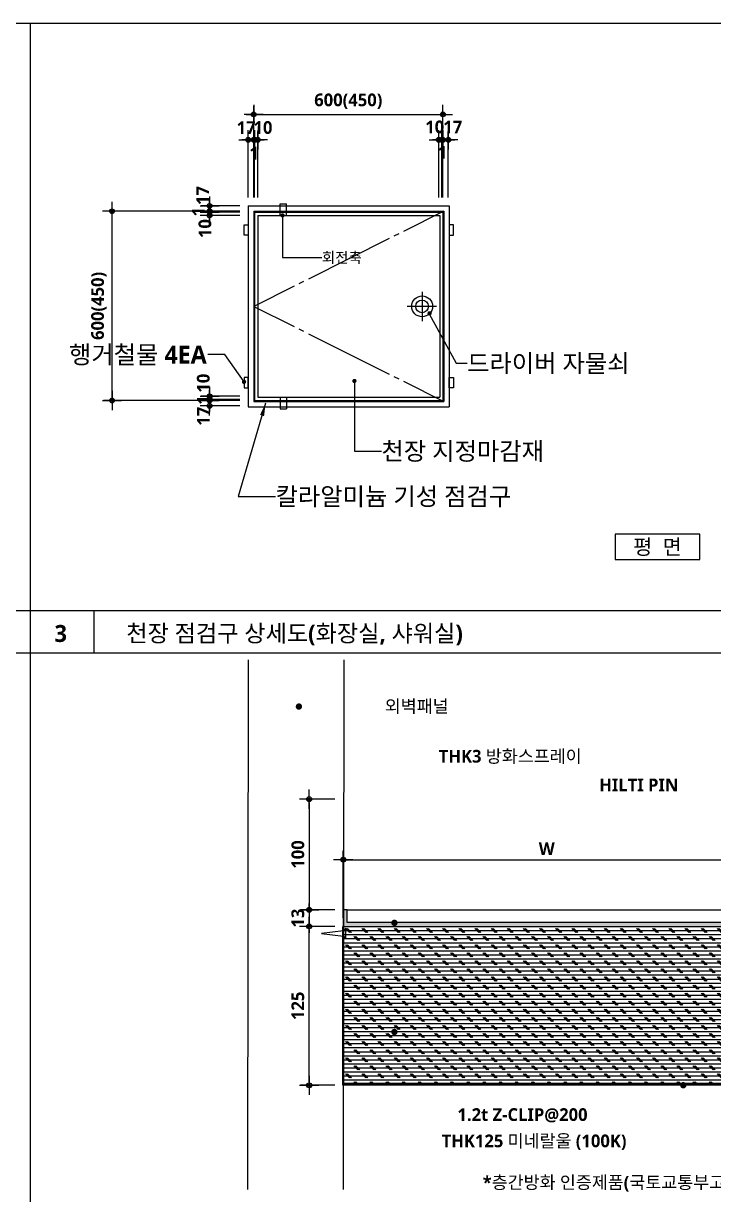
# Model space of a CAD drawing. Header units: millimetres. Extents: x 200 to 163856, y 0 to 163394.
# Drawn here: x 20532 to 22159, y 2977 to 5740 of the extents above; entities that cross this region are included whole.
import ezdxf
from ezdxf.enums import TextEntityAlignment as Align

# ---------------------------------------------------------------- set-up
doc = ezdxf.new("R2010")
doc.units = ezdxf.units.MM
doc.header["$LTSCALE"] = 10
doc.layers.get('DEFPOINTS').update_dxf_attribs({"color": 181})
for name, color, linetype in [('1', 3, 'Continuous'), ('2DIM', 2, 'Continuous'), ('2FIN', 6, 'Continuous'), ('3', 3, 'Continuous'), ('7ELE', 7, 'Continuous'), ('A-ANNO-GRA1', 7, 'Continuous'), ('A-ANNO-LEAD', 4, 'Continuous'), ('A-ANNO-TEXT010', 7, 'Continuous'), ('A-ANNO-TEXT1', 7, 'Continuous'), ('A-FIN3', 8, 'Continuous'), ('A-ST-AXIS-DIM', 7, 'Continuous'), ('ALM', 4, 'Continuous'), ('AL몰딩', 4, 'Continuous'), ('ANNO-TEXT010', 7, 'Continuous'), ('DIM', 4, 'Continuous'), ('DOOR', 4, 'Continuous'), ('ELE', 8, 'Continuous'), ('ELE3', 8, 'Continuous'), ('FIN', 6, 'Continuous'), ('T', 3, 'Continuous'), ('VOID', 5, 'Continuous')]:
    doc.layers.add(name, color=color, linetype=linetype)
doc.styles.add('2020음성 1차', font='')
doc.styles.get('2020음성 1차').set_extended_font_data('NanumGothic', bold=True)
doc.dimstyles.new('NDIM10', dxfattribs={"dimscale": 10, "dimtxt": 3, "dimasz": 0.75, "dimexe": 2, "dimexo": 2, "dimgap": 1, "dimtad": 1, "dimdec": 1, "dimdsep": 46, "dimtxsty": '2020음성 1차', "dimblk": 'Z_DOT', "dimcen": 3, "dimdle": 3, "dimclrd": 256, "dimclre": 256, "dimclrt": 3, "dimadec": 0, "dimazin": 0, "dimtfac": 1, "dimtdec": 1, "dimtix": 1, "dimtmove": 2, "dimatfit": 3, "dimfxl": 1, "dimtolj": 1, "dimtzin": 0, "dimlwd": -1, "dimlwe": -1, "dimarcsym": 0})

# ---------------------------------------------------------------- blocks, each defined once
blk = doc.blocks.new('Z_DOT')
at = {"layer": 'DIM', "color": 0}
for p, q in [((-3, 0), (3, 0)), ((0, -3), (0, 3))]:
    blk.add_line(p, q, dxfattribs=at)
for radius in [0.75, 0.375]:
    blk.add_circle((0, 0), radius, dxfattribs=at)
blk = doc.blocks.new('*D6834')
at = {"layer": 'A-ST-AXIS-DIM'}
for p, q in [((21074.6, 5329.5), (21074.6, 5545.4)), ((21520.8, 5329.5), (21520.8, 5545.4)), ((21082.1, 5525.4), (21513.3, 5525.4))]:
    blk.add_line(p, q, dxfattribs=at)
at = {"layer": 'DEFPOINTS', "color": 0}
for p in [(21520.8, 5525.4), (21074.6, 5309.5), (21520.8, 5309.5)]:
    blk.add_point(p, dxfattribs=at)
at = {"layer": 'A-ST-AXIS-DIM', "linetype": 'ByBlock', "xscale": 7.5, "yscale": 7.5, "zscale": 7.5, "rotation": 180.0000000000009}
blk.add_blockref('Z_DOT', (21074.6, 5525.4), dxfattribs=at)
at = {"layer": 'A-ST-AXIS-DIM', "linetype": 'ByBlock', "xscale": 7.5, "yscale": 7.5, "zscale": 7.5}
blk.add_blockref('Z_DOT', (21520.8, 5525.4), dxfattribs=at)
at = {"layer": 'A-ST-AXIS-DIM', "color": 3, "insert": (21297.7, 5556.3), "char_height": 30, "attachment_point": 5, "style": '2020음성 1차'}
blk.add_mtext('\\A1;600(450)', dxfattribs=at)
blk = doc.blocks.new('*D6835')
at = {"layer": 'A-ST-AXIS-DIM'}
for p, q in [((21076.8, 5329.5), (21076.8, 5485.4)), ((21084.3, 5329.5), (21084.3, 5485.4)), ((21069.3, 5465.4), (21061.8, 5465.4)), ((21076.8, 5465.4), (21084.3, 5465.4)), ((21091.8, 5465.4), (21099.3, 5465.4))]:
    blk.add_line(p, q, dxfattribs=at)
at = {"layer": 'DEFPOINTS', "color": 0}
for p in [(21084.3, 5465.4), (21076.8, 5309.5), (21084.3, 5309.5)]:
    blk.add_point(p, dxfattribs=at)
at = {"layer": 'A-ST-AXIS-DIM', "linetype": 'ByBlock', "xscale": 7.5, "yscale": 7.5, "zscale": 7.5}
blk.add_blockref('Z_DOT', (21076.8, 5465.4), dxfattribs=at)
at = {"layer": 'A-ST-AXIS-DIM', "linetype": 'ByBlock', "xscale": 7.5, "yscale": 7.5, "zscale": 7.5, "rotation": 180}
blk.add_blockref('Z_DOT', (21084.3, 5465.4), dxfattribs=at)
at = {"layer": 'A-ST-AXIS-DIM', "color": 3, "insert": (21096.5, 5494.3), "char_height": 30, "attachment_point": 5, "style": '2020음성 1차'}
blk.add_mtext('\\A1;10', dxfattribs=at)
blk = doc.blocks.new('*D6836')
at = {"layer": 'A-ST-AXIS-DIM'}
for p, q in [((21074.6, 5329.5), (21074.6, 5485.4)), ((21076.8, 5329.5), (21076.8, 5485.4)), ((21067.1, 5465.4), (21059.6, 5465.4)), ((21074.6, 5465.4), (21076.8, 5465.4)), ((21084.3, 5465.4), (21091.8, 5465.4))]:
    blk.add_line(p, q, dxfattribs=at)
at = {"layer": 'DEFPOINTS', "color": 0}
for p in [(21076.8, 5465.4), (21074.6, 5309.5), (21076.8, 5309.5)]:
    blk.add_point(p, dxfattribs=at)
at = {"layer": 'A-ST-AXIS-DIM', "linetype": 'ByBlock', "xscale": 7.5, "yscale": 7.5, "zscale": 7.5}
for p, rotation in [((21074.6, 5465.4), 1.852807392086982e-10), ((21076.8, 5465.4), 180.0000000001853)]:
    blk.add_blockref('Z_DOT', p, dxfattribs=dict(at, rotation=rotation))
at = {"layer": 'A-ST-AXIS-DIM', "color": 3, "insert": (21075.7, 5433.9), "char_height": 30, "attachment_point": 5, "style": '2020음성 1차'}
blk.add_mtext('\\A1;1', dxfattribs=at)
blk = doc.blocks.new('*D6837')
at = {"layer": 'A-ST-AXIS-DIM'}
for p, q in [((21061.8, 5329.5), (21061.8, 5485.4)), ((21074.6, 5329.5), (21074.6, 5485.4)), ((21054.3, 5465.4), (21046.8, 5465.4)), ((21061.8, 5465.4), (21074.6, 5465.4)), ((21082.1, 5465.4), (21089.6, 5465.4))]:
    blk.add_line(p, q, dxfattribs=at)
at = {"layer": 'DEFPOINTS', "color": 0}
for p in [(21074.6, 5465.4), (21061.8, 5309.5), (21074.6, 5309.5)]:
    blk.add_point(p, dxfattribs=at)
at = {"layer": 'A-ST-AXIS-DIM', "linetype": 'ByBlock', "xscale": 7.5, "yscale": 7.5, "zscale": 7.5}
blk.add_blockref('Z_DOT', (21061.8, 5465.4), dxfattribs=at)
at = {"layer": 'A-ST-AXIS-DIM', "linetype": 'ByBlock', "xscale": 7.5, "yscale": 7.5, "zscale": 7.5, "rotation": 180}
blk.add_blockref('Z_DOT', (21074.6, 5465.4), dxfattribs=at)
at = {"layer": 'A-ST-AXIS-DIM', "color": 3, "insert": (21056.8, 5494.3), "char_height": 30, "attachment_point": 5, "style": '2020음성 1차'}
blk.add_mtext('\\A1;17', dxfattribs=at)
blk = doc.blocks.new('*D6838')
at = {"layer": 'A-ST-AXIS-DIM'}
for p, q in [((21511.1, 5329.5), (21511.1, 5485.4)), ((21518.6, 5329.5), (21518.6, 5485.4)), ((21503.6, 5465.4), (21496.1, 5465.4)), ((21518.6, 5465.4), (21511.1, 5465.4)), ((21526.1, 5465.4), (21533.6, 5465.4))]:
    blk.add_line(p, q, dxfattribs=at)
at = {"layer": 'DEFPOINTS', "color": 0}
for p in [(21511.1, 5465.4), (21511.1, 5309.5), (21518.6, 5309.5)]:
    blk.add_point(p, dxfattribs=at)
at = {"layer": 'A-ST-AXIS-DIM', "linetype": 'ByBlock', "xscale": 7.5, "yscale": 7.5, "zscale": 7.5}
blk.add_blockref('Z_DOT', (21511.1, 5465.4), dxfattribs=at)
at = {"layer": 'A-ST-AXIS-DIM', "linetype": 'ByBlock', "xscale": 7.5, "yscale": 7.5, "zscale": 7.5, "rotation": 180}
blk.add_blockref('Z_DOT', (21518.6, 5465.4), dxfattribs=at)
at = {"layer": 'A-ST-AXIS-DIM', "color": 3, "insert": (21501.5, 5495.7), "char_height": 30, "attachment_point": 5, "style": '2020음성 1차'}
blk.add_mtext('\\A1;10', dxfattribs=at)
blk = doc.blocks.new('*D6839')
at = {"layer": 'A-ST-AXIS-DIM'}
for p, q in [((21518.6, 5329.5), (21518.6, 5485.4)), ((21520.8, 5329.5), (21520.8, 5485.4)), ((21511.1, 5465.4), (21503.6, 5465.4)), ((21520.8, 5465.4), (21518.6, 5465.4)), ((21528.3, 5465.4), (21535.8, 5465.4))]:
    blk.add_line(p, q, dxfattribs=at)
at = {"layer": 'DEFPOINTS', "color": 0}
for p in [(21518.6, 5465.4), (21518.6, 5309.5), (21520.8, 5309.5)]:
    blk.add_point(p, dxfattribs=at)
at = {"layer": 'A-ST-AXIS-DIM', "linetype": 'ByBlock', "xscale": 7.5, "yscale": 7.5, "zscale": 7.5}
for p, rotation in [((21518.6, 5465.4), 359.9999999998147), ((21520.8, 5465.4), 179.9999999998147)]:
    blk.add_blockref('Z_DOT', p, dxfattribs=dict(at, rotation=rotation))
at = {"layer": 'A-ST-AXIS-DIM', "color": 3, "insert": (21519.7, 5436), "char_height": 30, "attachment_point": 5, "style": '2020음성 1차'}
blk.add_mtext('\\A1;1', dxfattribs=at)
blk = doc.blocks.new('*D6840')
at = {"layer": 'A-ST-AXIS-DIM'}
for p, q in [((21520.8, 5329.5), (21520.8, 5485.4)), ((21533.6, 5329.5), (21533.6, 5485.4)), ((21513.3, 5465.4), (21505.8, 5465.4)), ((21533.6, 5465.4), (21520.8, 5465.4)), ((21541.1, 5465.4), (21548.6, 5465.4))]:
    blk.add_line(p, q, dxfattribs=at)
at = {"layer": 'DEFPOINTS', "color": 0}
for p in [(21520.8, 5465.4), (21520.8, 5309.5), (21533.6, 5309.5)]:
    blk.add_point(p, dxfattribs=at)
at = {"layer": 'A-ST-AXIS-DIM', "linetype": 'ByBlock', "xscale": 7.5, "yscale": 7.5, "zscale": 7.5}
blk.add_blockref('Z_DOT', (21520.8, 5465.4), dxfattribs=at)
at = {"layer": 'A-ST-AXIS-DIM', "linetype": 'ByBlock', "xscale": 7.5, "yscale": 7.5, "zscale": 7.5, "rotation": 180}
blk.add_blockref('Z_DOT', (21533.6, 5465.4), dxfattribs=at)
at = {"layer": 'A-ST-AXIS-DIM', "color": 3, "insert": (21544, 5495.7), "char_height": 30, "attachment_point": 5, "style": '2020음성 1차'}
blk.add_mtext('\\A1;17', dxfattribs=at)
blk = doc.blocks.new('*D6841')
at = {"layer": 'A-ST-AXIS-DIM'}
for p, q in [((21041.8, 5296.8), (20720.6, 5296.8)), ((20740.6, 4858), (20740.6, 5289.3)), ((21041.8, 4850.5), (20720.6, 4850.5))]:
    blk.add_line(p, q, dxfattribs=at)
at = {"layer": 'DEFPOINTS', "color": 0}
for p in [(20740.6, 5296.8), (21061.8, 5296.8), (21061.8, 4850.5)]:
    blk.add_point(p, dxfattribs=at)
at = {"layer": 'A-ST-AXIS-DIM', "linetype": 'ByBlock', "xscale": 7.5, "yscale": 7.5, "zscale": 7.5}
for p, rotation in [((20740.6, 5296.8), 90), ((20740.6, 4850.5), 270)]:
    blk.add_blockref('Z_DOT', p, dxfattribs=dict(at, rotation=rotation))
at = {"layer": 'A-ST-AXIS-DIM', "color": 3, "insert": (20709.8, 5073.6), "char_height": 30, "attachment_point": 5, "rotation": 90, "style": '2020음성 1차'}
blk.add_mtext('\\A1;600(450)', dxfattribs=at)
blk = doc.blocks.new('*D6842')
at = {"layer": 'A-ST-AXIS-DIM'}
for p, q in [((20970.6, 4867.8), (20970.6, 4875.3)), ((21041.8, 4860.3), (20950.6, 4860.3)), ((21041.8, 4852.8), (20950.6, 4852.8)), ((20970.6, 4852.8), (20970.6, 4860.3)), ((20970.6, 4845.3), (20970.6, 4837.8))]:
    blk.add_line(p, q, dxfattribs=at)
at = {"layer": 'DEFPOINTS', "color": 0}
for p in [(20970.6, 4860.3), (21061.8, 4860.3), (21061.8, 4852.8)]:
    blk.add_point(p, dxfattribs=at)
at = {"layer": 'A-ST-AXIS-DIM', "linetype": 'ByBlock', "xscale": 7.5, "yscale": 7.5, "zscale": 7.5}
for p, rotation in [((20970.6, 4860.3), 270), ((20970.6, 4852.8), 90)]:
    blk.add_blockref('Z_DOT', p, dxfattribs=dict(at, rotation=rotation))
at = {"layer": 'A-ST-AXIS-DIM', "color": 3, "insert": (20955.9, 4891.3), "char_height": 30, "attachment_point": 5, "rotation": 90, "style": '2020음성 1차'}
blk.add_mtext('\\A1;10', dxfattribs=at)
blk = doc.blocks.new('*D6843')
at = {"layer": 'A-ST-AXIS-DIM'}
for p, q in [((20970.6, 4860.3), (20970.6, 4867.8)), ((21041.8, 4852.8), (20950.6, 4852.8)), ((21041.8, 4850.5), (20950.6, 4850.5)), ((20970.6, 4850.5), (20970.6, 4852.8)), ((20970.6, 4843), (20970.6, 4835.5))]:
    blk.add_line(p, q, dxfattribs=at)
at = {"layer": 'DEFPOINTS', "color": 0}
for p in [(20970.6, 4852.8), (21061.8, 4852.8), (21061.8, 4850.5)]:
    blk.add_point(p, dxfattribs=at)
at = {"layer": 'A-ST-AXIS-DIM', "linetype": 'ByBlock', "xscale": 7.5, "yscale": 7.5, "zscale": 7.5}
for p, rotation in [((20970.6, 4852.8), 270), ((20970.6, 4850.5), 90)]:
    blk.add_blockref('Z_DOT', p, dxfattribs=dict(at, rotation=rotation))
at = {"layer": 'A-ST-AXIS-DIM', "color": 3, "insert": (20956.1, 4851.6), "char_height": 30, "attachment_point": 5, "rotation": 90, "style": '2020음성 1차'}
blk.add_mtext('\\A1;1', dxfattribs=at)
blk = doc.blocks.new('*D6844')
at = {"layer": 'A-ST-AXIS-DIM'}
for p, q in [((20970.6, 4858), (20970.6, 4865.5)), ((21041.8, 4850.5), (20950.6, 4850.5)), ((21041.8, 4837.8), (20950.6, 4837.8)), ((20970.6, 4837.8), (20970.6, 4850.5)), ((20970.6, 4830.3), (20970.6, 4822.8))]:
    blk.add_line(p, q, dxfattribs=at)
at = {"layer": 'DEFPOINTS', "color": 0}
for p in [(20970.6, 4850.5), (21061.8, 4850.5), (21061.8, 4837.8)]:
    blk.add_point(p, dxfattribs=at)
at = {"layer": 'A-ST-AXIS-DIM', "linetype": 'ByBlock', "xscale": 7.5, "yscale": 7.5, "zscale": 7.5}
for p, rotation in [((20970.6, 4850.5), 270), ((20970.6, 4837.8), 90)]:
    blk.add_blockref('Z_DOT', p, dxfattribs=dict(at, rotation=rotation))
at = {"layer": 'A-ST-AXIS-DIM', "color": 3, "insert": (20955.9, 4813.3), "char_height": 30, "attachment_point": 5, "rotation": 90, "style": '2020음성 1차'}
blk.add_mtext('\\A1;17', dxfattribs=at)
blk = doc.blocks.new('*D6845')
at = {"layer": 'A-ST-AXIS-DIM'}
for p, q in [((20970.6, 5302), (20970.6, 5309.5)), ((21041.8, 5294.5), (20950.6, 5294.5)), ((21041.8, 5287), (20950.6, 5287)), ((20970.6, 5294.5), (20970.6, 5287)), ((20970.6, 5279.5), (20970.6, 5272))]:
    blk.add_line(p, q, dxfattribs=at)
at = {"layer": 'DEFPOINTS', "color": 0}
for p in [(20970.6, 5287), (21061.8, 5294.5), (21061.8, 5287)]:
    blk.add_point(p, dxfattribs=at)
at = {"layer": 'A-ST-AXIS-DIM', "linetype": 'ByBlock', "xscale": 7.5, "yscale": 7.5, "zscale": 7.5}
for p, rotation in [((20970.6, 5294.5), 270), ((20970.6, 5287), 90)]:
    blk.add_blockref('Z_DOT', p, dxfattribs=dict(at, rotation=rotation))
at = {"layer": 'A-ST-AXIS-DIM', "color": 3, "insert": (20959.8, 5256), "char_height": 30, "attachment_point": 5, "rotation": 90, "style": '2020음성 1차'}
blk.add_mtext('\\A1;10', dxfattribs=at)
blk = doc.blocks.new('*D6846')
at = {"layer": 'A-ST-AXIS-DIM'}
for p, q in [((20970.6, 5304.3), (20970.6, 5311.8)), ((21041.8, 5296.8), (20950.6, 5296.8)), ((21041.8, 5294.5), (20950.6, 5294.5)), ((20970.6, 5296.8), (20970.6, 5294.5)), ((20970.6, 5287), (20970.6, 5279.5))]:
    blk.add_line(p, q, dxfattribs=at)
at = {"layer": 'DEFPOINTS', "color": 0}
for p in [(20970.6, 5294.5), (21061.8, 5296.8), (21061.8, 5294.5)]:
    blk.add_point(p, dxfattribs=at)
at = {"layer": 'A-ST-AXIS-DIM', "linetype": 'ByBlock', "xscale": 7.5, "yscale": 7.5, "zscale": 7.5}
for p, rotation in [((20970.6, 5296.8), 270), ((20970.6, 5294.5), 90)]:
    blk.add_blockref('Z_DOT', p, dxfattribs=dict(at, rotation=rotation))
at = {"layer": 'A-ST-AXIS-DIM', "color": 3, "insert": (20944.2, 5295.7), "char_height": 30, "attachment_point": 5, "rotation": 90, "style": '2020음성 1차'}
blk.add_mtext('\\A1;1', dxfattribs=at)
blk = doc.blocks.new('*D6847')
at = {"layer": 'A-ST-AXIS-DIM'}
for p, q in [((21041.8, 5309.5), (20950.6, 5309.5)), ((20970.6, 5317), (20970.6, 5324.5)), ((20970.6, 5309.5), (20970.6, 5296.8)), ((21041.8, 5296.8), (20950.6, 5296.8)), ((20970.6, 5289.3), (20970.6, 5281.8))]:
    blk.add_line(p, q, dxfattribs=at)
at = {"layer": 'DEFPOINTS', "color": 0}
for p in [(21061.8, 5309.5), (20970.6, 5296.8), (21061.8, 5296.8)]:
    blk.add_point(p, dxfattribs=at)
at = {"layer": 'A-ST-AXIS-DIM', "linetype": 'ByBlock', "xscale": 7.5, "yscale": 7.5, "zscale": 7.5}
for p, rotation in [((20970.6, 5309.5), 270), ((20970.6, 5296.8), 90)]:
    blk.add_blockref('Z_DOT', p, dxfattribs=dict(at, rotation=rotation))
at = {"layer": 'A-ST-AXIS-DIM', "color": 3, "insert": (20954.3, 5334), "char_height": 30, "attachment_point": 5, "rotation": 90, "style": '2020음성 1차'}
blk.add_mtext('\\A1;17', dxfattribs=at)
blk = doc.blocks.new('Arrow-V')
at = {"color": 0}
blk.add_solid([(-3, 0.5), (0, 0), (-3, -0.5)], dxfattribs=at)
blk = doc.blocks.new('*D6887')
at = {"layer": 'A-ST-AXIS-DIM'}
for p, q in [((21285.7, 3629.9), (21285.7, 3787.2)), ((22245.7, 3629.9), (22245.7, 3787.2)), ((21293.2, 3767.2), (22238.2, 3767.2))]:
    blk.add_line(p, q, dxfattribs=at)
at = {"layer": 'DEFPOINTS', "color": 0}
for p in [(22245.7, 3767.2), (21285.7, 3609.9), (22245.7, 3609.9)]:
    blk.add_point(p, dxfattribs=at)
at = {"layer": 'A-ST-AXIS-DIM', "linetype": 'ByBlock', "xscale": 7.5, "yscale": 7.5, "zscale": 7.5, "rotation": 180}
blk.add_blockref('Z_DOT', (21285.7, 3767.2), dxfattribs=at)
at = {"layer": 'A-ST-AXIS-DIM', "linetype": 'ByBlock', "xscale": 7.5, "yscale": 7.5, "zscale": 7.5}
blk.add_blockref('Z_DOT', (22245.7, 3767.2), dxfattribs=at)
at = {"layer": 'A-ST-AXIS-DIM', "color": 3, "insert": (21765.7, 3793.3), "char_height": 30, "attachment_point": 5, "style": '2020음성 1차'}
blk.add_mtext('\\A1;W', dxfattribs=at)
blk = doc.blocks.new('*D6888')
at = {"layer": 'A-ST-AXIS-DIM'}
for p, q in [((21265.7, 3648.9), (21185.4, 3648.9)), ((21205.4, 3656.4), (21205.4, 3663.9)), ((21205.4, 3648.9), (21205.4, 3609.9)), ((21265.7, 3609.9), (21185.4, 3609.9)), ((21205.4, 3602.4), (21205.4, 3594.9))]:
    blk.add_line(p, q, dxfattribs=at)
at = {"layer": 'DEFPOINTS', "color": 0}
for p in [(21285.7, 3648.9), (21205.4, 3609.9), (21285.7, 3609.9)]:
    blk.add_point(p, dxfattribs=at)
at = {"layer": 'A-ST-AXIS-DIM', "linetype": 'ByBlock', "xscale": 7.5, "yscale": 7.5, "zscale": 7.5}
for p, rotation in [((21205.4, 3648.9), 270), ((21205.4, 3609.9), 90)]:
    blk.add_blockref('Z_DOT', p, dxfattribs=dict(at, rotation=rotation))
at = {"layer": 'A-ST-AXIS-DIM', "color": 3, "insert": (21178.8, 3629.4), "char_height": 30, "attachment_point": 5, "rotation": 90, "style": '2020음성 1차'}
blk.add_mtext('\\A1;13', dxfattribs=at)
blk = doc.blocks.new('*D6889')
at = {"layer": 'A-ST-AXIS-DIM'}
for p, q in [((21265.7, 3609.9), (21185.4, 3609.9)), ((21205.4, 3242.4), (21205.4, 3602.4)), ((21265.7, 3234.9), (21185.4, 3234.9))]:
    blk.add_line(p, q, dxfattribs=at)
at = {"layer": 'DEFPOINTS', "color": 0}
for p in [(21205.4, 3609.9), (21285.7, 3609.9), (21285.7, 3234.9)]:
    blk.add_point(p, dxfattribs=at)
at = {"layer": 'A-ST-AXIS-DIM', "linetype": 'ByBlock', "xscale": 7.5, "yscale": 7.5, "zscale": 7.5}
for p, rotation in [((21205.4, 3609.9), 90), ((21205.4, 3234.9), 270)]:
    blk.add_blockref('Z_DOT', p, dxfattribs=dict(at, rotation=rotation))
at = {"layer": 'A-ST-AXIS-DIM', "color": 3, "insert": (21178.8, 3422.4), "char_height": 30, "attachment_point": 5, "rotation": 90, "style": '2020음성 1차'}
blk.add_mtext('\\A1;125', dxfattribs=at)
blk = doc.blocks.new('*D6890')
at = {"layer": 'A-ST-AXIS-DIM'}
for p, q in [((21265.7, 3909.9), (21185.4, 3909.9)), ((21205.4, 3902.4), (21205.4, 3656.4)), ((21265.7, 3648.9), (21185.4, 3648.9))]:
    blk.add_line(p, q, dxfattribs=at)
at = {"layer": 'DEFPOINTS', "color": 0}
for p in [(21285.7, 3909.9), (21205.4, 3648.9), (21285.7, 3648.9)]:
    blk.add_point(p, dxfattribs=at)
at = {"layer": 'A-ST-AXIS-DIM', "linetype": 'ByBlock', "xscale": 7.5, "yscale": 7.5, "zscale": 7.5}
for p, rotation in [((21205.4, 3909.9), 90), ((21205.4, 3648.9), 270)]:
    blk.add_blockref('Z_DOT', p, dxfattribs=dict(at, rotation=rotation))
at = {"layer": 'A-ST-AXIS-DIM', "color": 3, "insert": (21178.9, 3779.4), "char_height": 30, "attachment_point": 5, "rotation": 90, "style": '2020음성 1차'}
blk.add_mtext('\\A1;100', dxfattribs=at)

msp = doc.modelspace()

# ---------------------------------------------------------------- hatches: boundary and pattern name
at = {"layer": '2FIN'}
h = msp.add_hatch(dxfattribs=at)
h.set_pattern_fill('BRASS', color=256, scale=1.5, angle=45, style=0)
h.set_pattern_definition([(45, (-168422.93, 3885.719), (-6.7351921, 6.7351921), []), (45, (-168426.298, 3889.087), (-6.7351921, 6.7351921), [4.7625, -2.38125])])
h.paths.add_polyline_path([(22236.67218, 3618.92682), (21294.68043, 3618.92682), (21294.68043, 3648.92682), (21285.68043, 3648.92682), (21285.68043, 3609.92682), (22245.67218, 3609.92682), (22245.67218, 3648.92682), (22236.67218, 3648.92682)])
at = {"layer": 'ELE3'}
h = msp.add_hatch(dxfattribs=at)
h.set_pattern_fill('CORK', color=256, scale=3, style=0)
h.set_pattern_definition([(0, (-168422.93, 3885.719), (0, 9.525), []), (135, (-168418.168, 3880.957), (-19.0500082, -19.0500082), [13.47039, -13.47039]), (135, (-168415.786, 3880.957), (-19.0500082, -19.0500082), [13.47039, -13.47039]), (135, (-168413.405, 3880.957), (-19.0500082, -19.0500082), [13.47039, -13.47039])])
h.paths.add_polyline_path([(21285.68043, 3234.92682), (22245.67218, 3234.92682), (22245.67218, 3609.92682), (21285.68043, 3609.92682)])

# ---------------------------------------------------------------- linework, layer by layer
at = {"layer": '1'}
for p, q in [((21471.78359, 5106.58699), (21471.78359, 5037.44778)), ((21505.84787, 5072.52271), (21436.70866, 5072.52271))]:
    msp.add_line(p, q, dxfattribs=at)
at = {"layer": '2DIM', "const_width": 5}
for points in [[(21145.16113, 5287.02855, 1), (21140.16113, 5287.02855, 1)], [(21491.94725, 5056.15413, 1), (21486.94725, 5056.15413, 1)], [(21054.42066, 4894.26001, 1), (21049.42066, 4894.26001, 1)], [(21309.59831, 4896.51894, 1), (21314.59831, 4896.51894, 1)]]:
    msp.add_lwpolyline(points, format="xyb", close=True, dxfattribs=at)
at = {"layer": '2FIN'}
msp.add_lwpolyline([(22236.67218, 3618.92682), (21294.68043, 3618.92682), (21294.68043, 3648.92682), (21285.68043, 3648.92682), (21285.68043, 3609.92682), (22245.67218, 3609.92682), (22245.67218, 3648.92682), (22236.67218, 3648.92682)], close=True, dxfattribs=at)
at = {"layer": '3'}
for radius in [24.61221, 15]:
    msp.add_circle((21471.78359, 5072.52271), radius, dxfattribs=at)
at = {"layer": '7ELE'}
msp.add_line((22245.67218, 3234.92682), (21285.80579, 3234.92682), dxfattribs=at)
at = {"layer": 'A-ANNO-GRA1'}
for p, q in [((20547.4827, 5740), (20547.4827, 200)), ((17000, 4355), (24094.9654, 4355)), ((20697.4827, 4355), (20697.4827, 4255)), ((17000, 4255), (24094.9654, 4255))]:
    msp.add_line(p, q, dxfattribs=at)
at = {"layer": 'A-ANNO-LEAD'}
for p, q in [((21142.66113, 5287.02855), (21142.66113, 5187.83428)), ((21142.66113, 5187.83428), (21235.39587, 5187.83428)), ((21488.48811, 5055.24535), (21552.39031, 4938.14546)), ((21006.625, 4958.62329), (20966.5504, 4958.62329)), ((21051.92066, 4894.26001), (21006.625, 4958.62329)), ((21552.39031, 4938.14546), (21577.84833, 4938.14546)), ((21312.09831, 4894.85918), (21312.09831, 4731)), ((21102.76422, 4843.83625), (21038.11624, 4624.31379)), ((21312.09831, 4731), (21376, 4731)), ((21038.11624, 4624.31379), (21126.29938, 4624.31379))]:
    msp.add_line(p, q, dxfattribs=at)
at = {"layer": 'A-ANNO-TEXT010'}
msp.add_lwpolyline([(21177.62168, 4128.43194, 7.5, 7.5, 1.0323013935), (21184.887, 4128.43194, 7.5, 7.5, 1.0323013935), (21177.62168, 4128.43194, 0, 0, 0), (21369.53882, 4128.43194, 0, 0, 0), (21369.53882, 4128.43194, 0, 0, 0)], format="xyseb", dxfattribs=at)
at = {"layer": 'A-ANNO-TEXT1'}
msp.add_line((21294.68043, 3648.92682), (22245.67218, 3648.92682), dxfattribs=at)
at = {"layer": 'A-FIN3'}
for p, q in [((21051.92066, 5240.37617), (21051.92066, 5264.7403)), ((21051.92066, 5264.7403), (21061.83619, 5264.7403)), ((21061.83619, 5264.7403), (21061.83619, 5240.37617)), ((21535.84787, 5264.7403), (21535.84787, 5240.37617)), ((21545.7634, 5264.7403), (21535.84787, 5264.7403)), ((21545.7634, 5240.37617), (21545.7634, 5264.7403)), ((21061.83619, 5240.37617), (21051.92066, 5240.37617)), ((21535.84787, 5240.37617), (21545.7634, 5240.37617)), ((21051.92066, 4904.66925), (21051.92066, 4880.30512)), ((21061.83619, 4904.66925), (21051.92066, 4904.66925)), ((21061.83619, 4880.30512), (21061.83619, 4904.66925)), ((21535.84787, 4880.30512), (21535.84787, 4904.66925)), ((21535.84787, 4904.66925), (21545.7634, 4904.66925)), ((21545.7634, 4904.66925), (21545.7634, 4880.30512)), ((21051.92066, 4880.30512), (21061.83619, 4880.30512)), ((21545.7634, 4880.30512), (21535.84787, 4880.30512))]:
    msp.add_line(p, q, dxfattribs=at)
at = {"layer": 'A-ST-AXIS-DIM'}
msp.add_line((21056.58619, 5525.44699), (21538.84787, 5525.44699), dxfattribs=at)
at = {"layer": 'ALM'}
for p, q in [((21286.35543, 3599.3854), (21234.71061, 3593.12925)), ((21234.71061, 3593.12925), (21286.35543, 3586.87311))]:
    msp.add_line(p, q, dxfattribs=at)
msp.add_lwpolyline([(21286.35543, 3586.87311), (21291.80644, 3580.61696), (21291.80644, 3605.64155), (21286.35543, 3599.3854)], dxfattribs=at)
at = {"layer": 'AL몰딩', "const_width": 6}
msp.add_lwpolyline([(22245.67218, 3909.92682), (22245.67218, 3237.92682), (21285.68043, 3237.92682), (21285.68043, 3609.92682)], dxfattribs=at)
at = {"layer": 'ANNO-TEXT010'}
for points in [[(21406.49728, 3621.91813, 7.5, 7.5, 1), (21406.49728, 3614.41813, 7.5, 7.5, 1), (21406.49728, 3621.91813, 0, 0, 0), (21406.49728, 4013.45143, 0, 0, 0), (21500.97588, 4013.45143, 0, 0, 0)], [(22227.52209, 3836.18297, 7.5, 7.5, 1), (22232.92024, 3830.97624, 7.5, 7.5, 1), (22227.52209, 3836.18297, 0, 0, 0), (22154.30227, 3946.72424, 0, 0, 0), (22074.93093, 3946.72424, 0, 0, 0)], [(21406.49728, 3356.99125, 7.5, 7.5, -1), (21406.49728, 3364.49125, 7.5, 7.5, -1), (21406.49728, 3356.99125, 0, 0, 0), (21406.49728, 3109.09144, 0, 0, 0), (21500.97588, 3109.09144, 0, 0, 0)], [(22087.68379, 3231.38043, 7.5, 7.5, 1), (22087.68379, 3238.88043, 7.5, 7.5, 1), (22087.68379, 3231.38043, 0, 0, 0), (22087.68379, 3164.59633, 0, 0, 0), (21993.20519, 3164.59633, 0, 0, 0)]]:
    msp.add_lwpolyline(points, format="xyseb", dxfattribs=at)
at = {"layer": 'DEFPOINTS'}
msp.add_lwpolyline([(17000, 200), (24094.9654, 200), (24094.9654, 5740), (17000, 5740)], close=True, dxfattribs=at)
at = {"layer": 'DOOR'}
msp.add_lwpolyline([(22126.7383, 4535.3326), (21926.7383, 4535.3326), (21926.7383, 4475.3326), (22126.7383, 4475.3326)], close=True, dxfattribs=at)
at = {"layer": 'ELE'}
for p, q in [((21061.83619, 5309.52855), (21061.83619, 4835.51687)), ((21061.83619, 5309.52855), (21535.84787, 5309.52855)), ((21137.04043, 5287.02855), (21137.04043, 5314.11035)), ((21137.04043, 5314.11035), (21152.04043, 5314.11035)), ((21152.04043, 5287.02855), (21152.04043, 5314.11035)), ((21535.84787, 5309.52855), (21535.84787, 4835.51687)), ((21074.58619, 5296.77855), (21074.58619, 4848.26687)), ((21074.58619, 5296.77855), (21523.09787, 5296.77855)), ((21076.83619, 5294.52855), (21076.83619, 4850.51687)), ((21076.83619, 5294.52855), (21520.84787, 5294.52855)), ((21084.33619, 5287.02855), (21084.33619, 4858.01687)), ((21084.33619, 5287.02855), (21513.34787, 5287.02855)), ((21513.34787, 5287.02855), (21513.34787, 4858.01687)), ((21520.84787, 5294.52855), (21520.84787, 4850.51687)), ((21523.09787, 5296.77855), (21523.09787, 4848.26687)), ((21061.83619, 4835.51687), (21535.84787, 4835.51687)), ((21074.58619, 4848.26687), (21523.09787, 4848.26687)), ((21076.83619, 4850.51687), (21520.84787, 4850.51687)), ((21084.33619, 4858.01687), (21513.34787, 4858.01687)), ((21137.04043, 4858.01687), (21137.04043, 4830.93507)), ((21152.04043, 4858.01687), (21152.04043, 4830.93507)), ((21137.04043, 4830.93507), (21152.04043, 4830.93507))]:
    msp.add_line(p, q, dxfattribs=at)
at = {"layer": 'FIN'}
for p, q in [((21060.68043, 2988.99231), (21062.23565, 4238.69971)), ((21287.23565, 4238.69971), (21285.68043, 2988.99231))]:
    msp.add_line(p, q, dxfattribs=at)
at = {"layer": 'VOID'}
for p, q in [((21523.09787, 5296.77855), (21427.78914, 5249.12418)), ((21394.15076, 5232.305), (21203.5333, 5136.99626)), ((21416.57635, 5243.51779), (21405.36356, 5237.91139)), ((21169.89492, 5120.17707), (21074.58619, 5072.52271)), ((21192.32051, 5131.38987), (21181.10771, 5125.78347)), ((21074.58619, 5072.52271), (21169.89492, 5024.86834)), ((21181.10771, 5019.26195), (21192.32051, 5013.65555)), ((21203.5333, 5008.04915), (21394.15076, 4912.74042)), ((21405.36356, 4907.13402), (21416.57635, 4901.52763)), ((21427.78914, 4895.92123), (21523.09787, 4848.26687))]:
    msp.add_line(p, q, dxfattribs=at)

# ---------------------------------------------------------------- block references
at = {"layer": 'A-ANNO-LEAD', "xscale": 10.00000000003703, "yscale": 10.00000000003703, "zscale": 10.00000000003703, "rotation": 73.59063137162971}
msp.add_blockref('Arrow-V', (21102.76422, 4843.83625), dxfattribs=at)

# ---------------------------------------------------------------- texts
at = {"layer": 'A-ANNO-TEXT1', "style": '2020음성 1차'}
for s, height, p in [('회전축', 25, (21235.39587, 5187.83428)), ('드라이버 자물쇠', 42, (21577.84833, 4938.14546)), ('천장 지정마감재', 42, (21376, 4731)), ('칼라알미늄 기성 점검구', 42, (21126.29938, 4624.31379))]:
    msp.add_text(s, height=height, dxfattribs=at).set_placement(p, align=Align.MIDDLE_LEFT)
msp.add_text('행거철물 4EA', height=42, dxfattribs=at).set_placement((20963.84465, 4958.62329), align=Align.MIDDLE_RIGHT)
at = {"layer": 'A-ANNO-TEXT1', "linetype": 'Continuous', "style": '2020음성 1차'}
for s, p in [('3', (20604.6883, 4280.82726)), ('천장 점검구 상세도(화장실, 샤워실)', (20774.34261, 4281.35983))]:
    msp.add_text(s, height=40, dxfattribs=at).set_placement(p)
at = {"layer": 'A-ANNO-TEXT1', "style": '2020음성 1차'}
for s, p in [('외벽패널', (21383.77238, 4105.37838)), ('THK3 방화스프레이', (21511.08347, 3987.24962)), ('HILTI PIN', (21889.36847, 3919.49543)), ('1.2t Z-CLIP@200', (21555.01257, 3141.87183)), ('THK125 미네랄울 (100K)', (21517.7942, 3079.85929)), ('*층간방화 인증제품(국토교통부고시 제2015-843호) 사용하며 인증시험과 동일한 순서에 따라 시공할 것.', (21614.57154, 2981.95774))]:
    msp.add_text(s, height=30, dxfattribs=at).set_placement(p, align=Align.BOTTOM_LEFT)
at = {"layer": 'T', "linetype": 'Continuous', "style": '2020음성 1차'}
msp.add_text('평  면', height=36, dxfattribs=at).set_placement((22026.7383, 4505.3326), align=Align.MIDDLE_CENTER)

# ---------------------------------------------------------------- dimensions: what is measured, and where the dimension line sits
at = {"layer": 'A-ST-AXIS-DIM'}
for p1, p2, distance, picture, middle in [((21074.58619, 5309.52855), (21520.84787, 5309.52855), 215.91844, '*D6834', (21297.71703, 5556.28505)), ((21061.83619, 4850.51687), (21061.83619, 5296.77855), 321.2168, '*D6841', (20709.78132, 5073.64771))]:
    dim = msp.add_aligned_dim(p1=p1, p2=p2, distance=distance, text='600(450)', dimstyle='NDIM10', override={"dimtxsty": '2020음성 1차'}, dxfattribs=at)
    dim.commit()
    dim.dimension.update_dxf_attribs({"geometry": picture, "text_midpoint": middle})
for base, p1, p2, angle, text, picture, middle in [((21074.58619, 5465.44699), (21061.83619, 5309.52855), (21074.58619, 5309.52855), 0, '17', '*D6837', (21056.75031, 5494.33806)), ((21084.33619, 5465.44699), (21076.83619, 5309.52855), (21084.33619, 5309.52855), 0, '10', '*D6835', (21096.5395, 5494.33806)), ((21511.09787, 5465.44699), (21518.59787, 5309.52855), (21511.09787, 5309.52855), 180, '10', '*D6838', (21501.525, 5495.66443)), ((21520.84787, 5465.44699), (21533.59787, 5309.52855), (21520.84787, 5309.52855), 180, '17', '*D6840', (21543.95537, 5495.66443)), ((21076.83619, 5465.44699), (21074.58619, 5309.52855), (21076.83619, 5309.52855), 0, '1', '*D6836', (21075.71119, 5433.90849)), ((21518.59787, 5465.44699), (21520.84787, 5309.52855), (21518.59787, 5309.52855), 180, '1', '*D6839', (21519.72287, 5436.03488)), ((20970.61939, 5296.77855), (21061.83619, 5309.52855), (21061.83619, 5296.77855), 270, '17', '*D6847', (20954.3, 5333.98977)), ((20970.61939, 5294.52855), (21061.83619, 5296.77855), (21061.83619, 5294.52855), 270, '1', '*D6846', (20944.24811, 5295.65355)), ((20970.61939, 5287.02855), (21061.83619, 5294.52855), (21061.83619, 5287.02855), 270, '10', '*D6845', (20959.77495, 5255.96428)), ((20970.61939, 4860.26687), (21061.83619, 4852.76687), (21061.83619, 4860.26687), 90, '10', '*D6842', (20955.94294, 4891.33114)), ((20970.61939, 4850.51687), (21061.83619, 4837.76687), (21061.83619, 4850.51687), 90, '17', '*D6844', (20955.94294, 4813.30565)), ((20970.61939, 4852.76687), (21061.83619, 4850.51687), (21061.83619, 4852.76687), 90, '1', '*D6843', (20956.11369, 4851.64187))]:
    dim = msp.add_linear_dim(base=base, p1=p1, p2=p2, angle=angle, text=text, dimstyle='NDIM10', override={"dimtxsty": '2020음성 1차'}, dxfattribs=at)
    dim.commit()
    dim.dimension.update_dxf_attribs({"geometry": picture, "text_midpoint": middle, "dimtype": 161})
for base, p1, p2, angle, text, picture, middle in [((21205.38357, 3648.92682), (21285.68043, 3909.92682), (21285.68043, 3648.92682), 270, '100', '*D6890', (21178.9347, 3779.42682)), ((21205.38357, 3609.92682), (21285.68043, 3648.92682), (21285.68043, 3609.92682), 270, '13', '*D6888', (21178.82817, 3629.42682)), ((21205.38357, 3609.92682), (21285.68043, 3234.92682), (21285.68043, 3609.92682), 90, '125', '*D6889', (21178.84948, 3422.42682))]:
    dim = msp.add_linear_dim(base=base, p1=p1, p2=p2, angle=angle, text=text, dimstyle='NDIM10', override={"dimtxsty": '2020음성 1차'}, dxfattribs=at)
    dim.commit()
    dim.dimension.update_dxf_attribs({"geometry": picture, "text_midpoint": middle})
dim = msp.add_linear_dim(base=(22245.67218, 3767.22345), p1=(21285.68043, 3609.92682), p2=(22245.67218, 3609.92682), text='W', dimstyle='NDIM10', override={"dimtxsty": '2020음성 1차'}, dxfattribs=at)
dim.commit()
dim.dimension.update_dxf_attribs({"geometry": '*D6887', "text_midpoint": (21765.6763, 3793.28879)})

doc.saveas('drawing.dxf')
